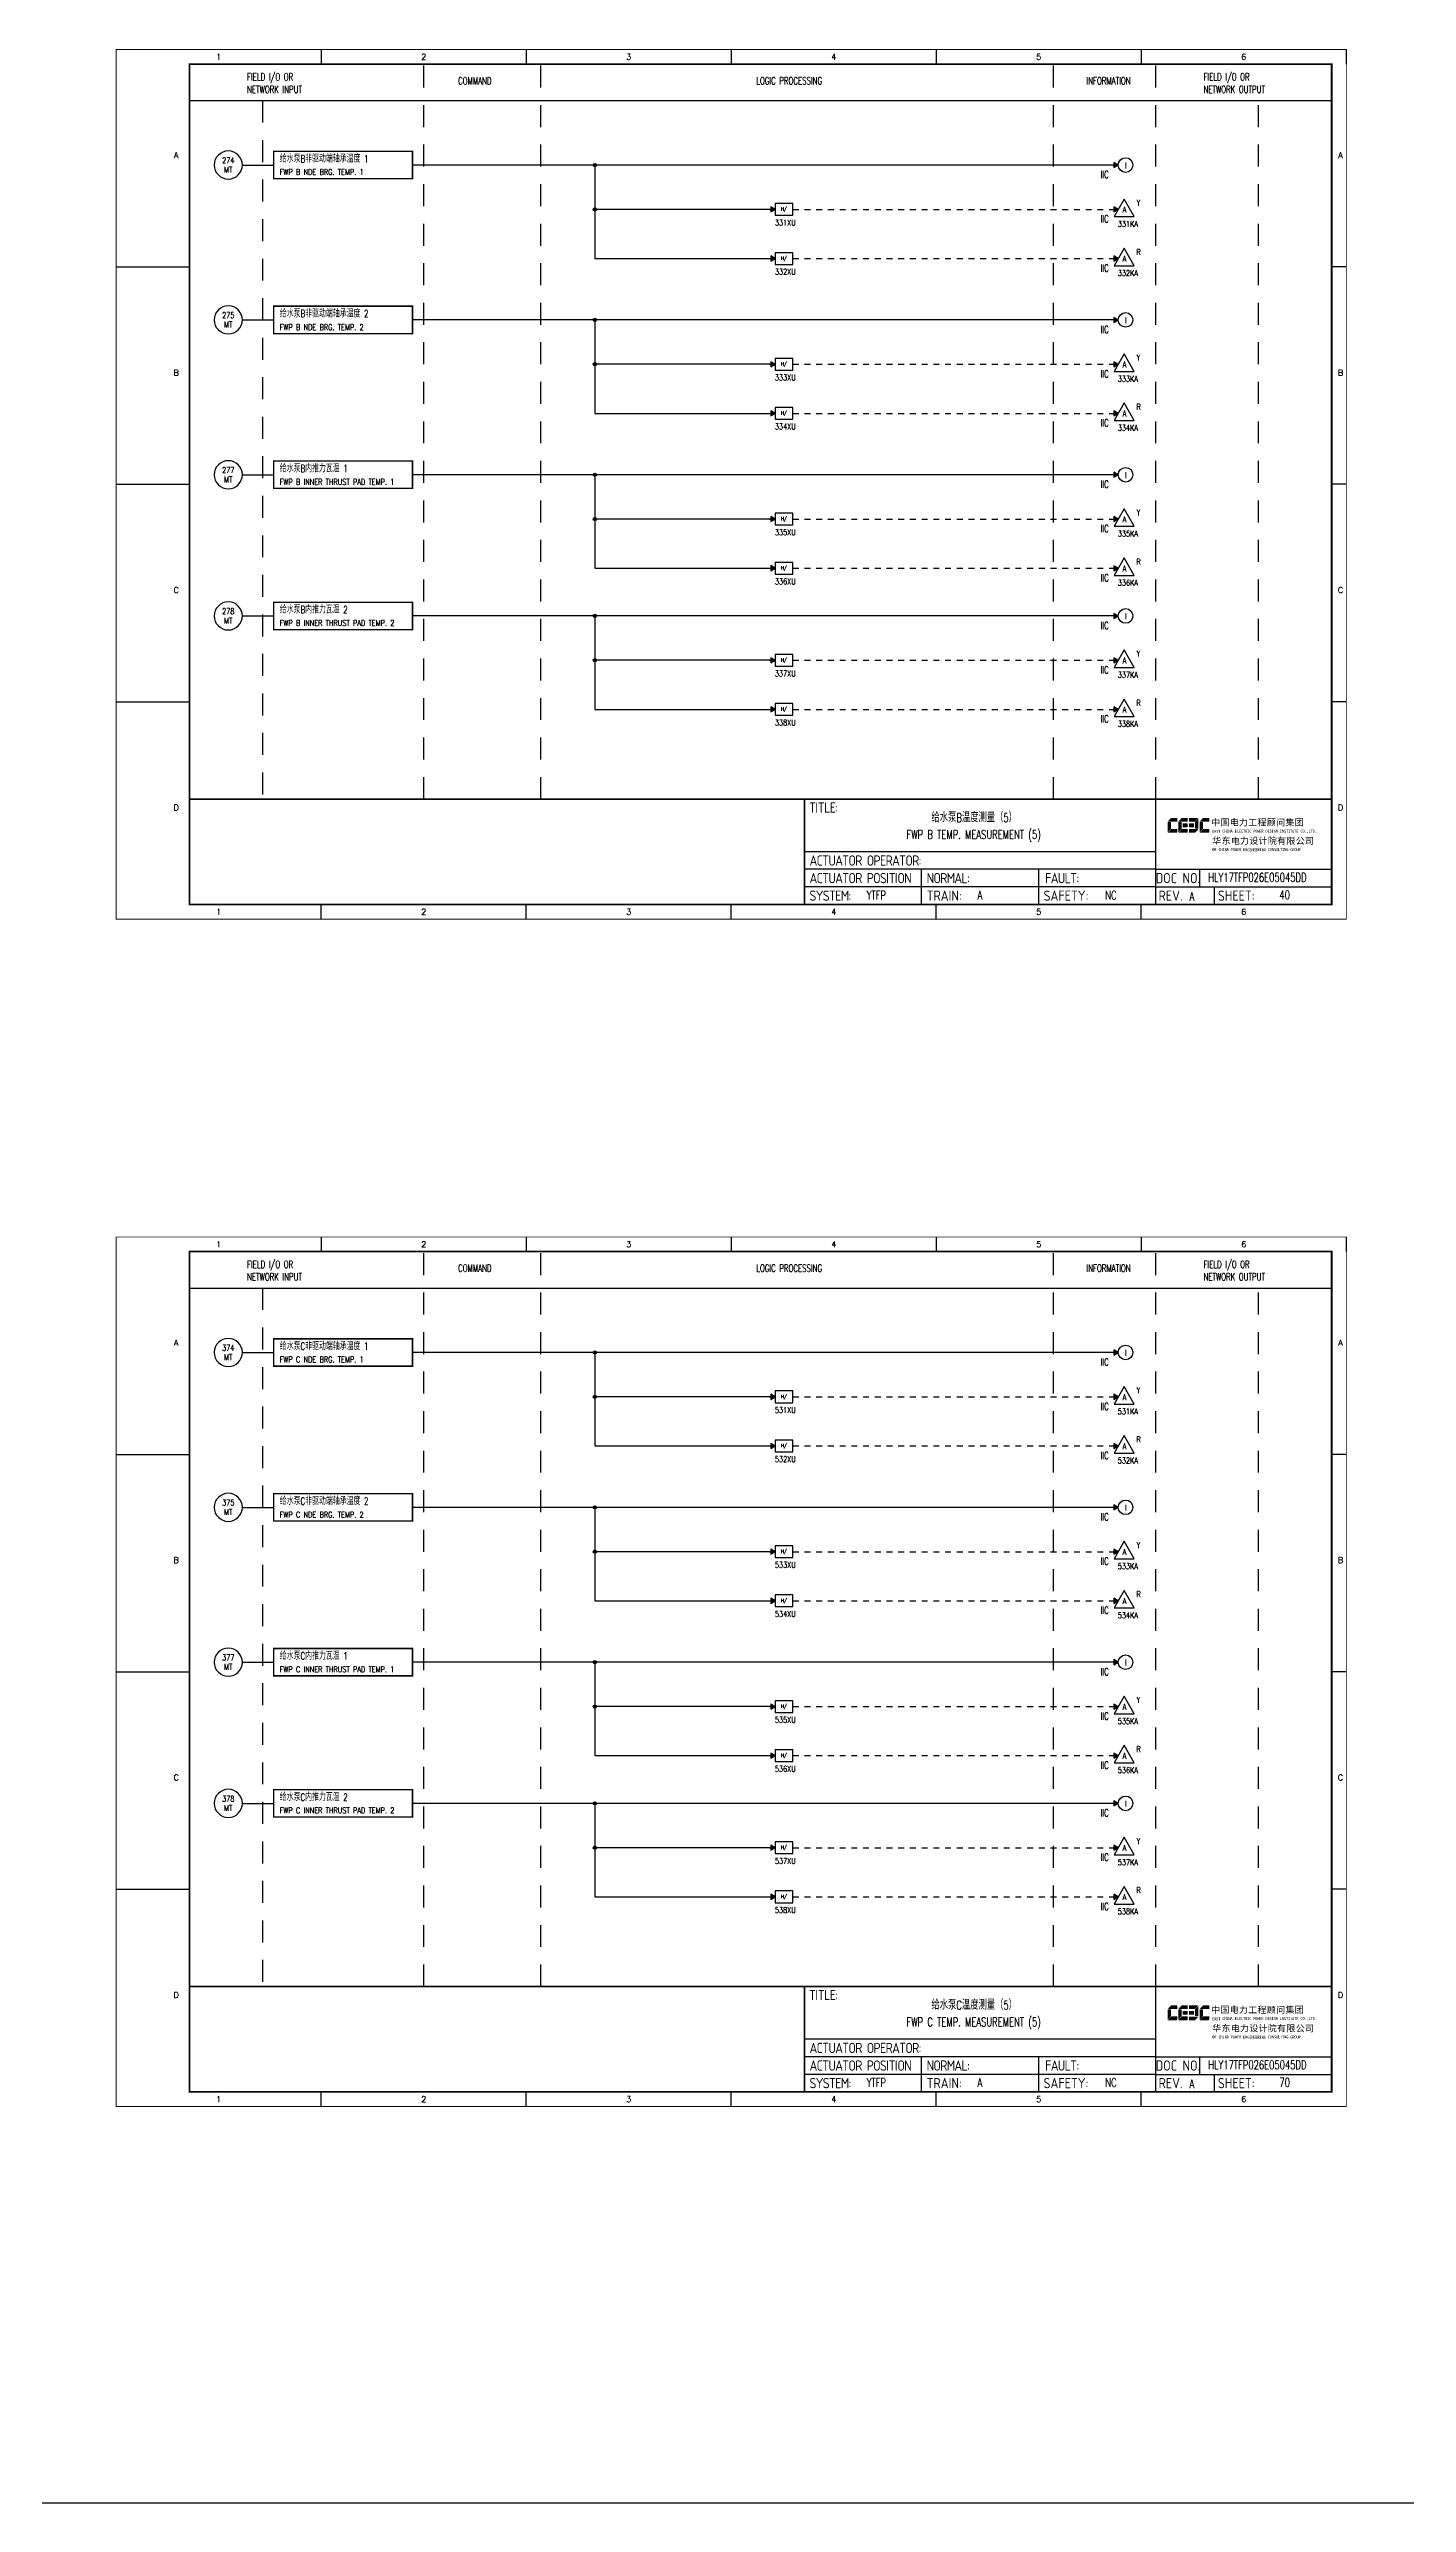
# Model space of a CAD drawing. Header units: millimetres. Extents: x 38833 to 52469, y 29493 to 32647.
# Drawn here: x 41586 to 42050, y 31107 to 31945 of the extents above; entities that cross this region are included whole.
import ezdxf
from ezdxf.enums import TextEntityAlignment as Align

# ---------------------------------------------------------------- set-up
doc = ezdxf.new("R2010")
doc.units = ezdxf.units.MM
for name, pattern in [('D2', [6, 2, -2, 2]), ('DASHED', [0.75, 0.5, -0.25]), ('JIS_02_0.7', [1.35, 0.75, -0.6])]:
    doc.linetypes.add(name, pattern=pattern)
for name, color, linetype in [('BORDER', 1, 'Continuous'), ('INSTRUMENT', 4, 'Continuous'), ('MLINE', 6, 'Continuous'), ('TITLE', 1, 'Continuous'), ('TK', 7, 'Continuous'), ('图框_外框线', 7, 'Continuous'), ('图框_标题栏文字', 6, 'Continuous')]:
    doc.layers.add(name, color=color, linetype=linetype)
doc.styles.add('DANIEL', font='COMPLEX', dxfattribs={"width": 0.7, "bigfont": 'GVFS'})
doc.styles.add('ecepdi', font='simhei.ttf', dxfattribs={"width": 0.9})
doc.styles.get("Standard").update_dxf_attribs({"font": 'romans.shx', "width": 0.7, "bigfont": 'hztxta.shx'})
doc.styles.add('工程字', font='gbenor.shx', dxfattribs={"bigfont": 'gbcbig.shx'})

# ---------------------------------------------------------------- blocks, each defined once
blk = doc.blocks.new('INS00')
at = {"layer": 'INSTRUMENT', "color": 0}
blk.add_lwpolyline([(6, 0, 1), (-6, 0, 1)], format="xyb", close=True, dxfattribs=at)
at = {"layer": 'INSTRUMENT', "flags": 1}
for tag, p in [('INSNAM', (0, 9)), ('INSDGN', (0, -9)), ('INSSUP', (0, -15)), ('INSMAN', (0, -18)), ('INSTYP', (0, -12)), ('INSREM', (0, -21))]:
    blk.add_attdef(tag, text='', height=3, dxfattribs=at).set_placement(p, align=Align.TOP_CENTER)
at = {"layer": 'INSTRUMENT', "width": 0.7}
for tag, p in [('INSIDE', (0, 2)), ('INSSYS', (0, -2))]:
    blk.add_attdef(tag, text='', height=2.5, dxfattribs=at).set_placement(p, align=Align.MIDDLE)
for tag, p in [('INSHH', (6, 3.5)), ('INSL', (6, -3)), ('INSLL', (6, -6))]:
    blk.add_attdef(tag, p, '', height=2.5, dxfattribs=at)
at = {"layer": 'INSTRUMENT', "linetype": 'DASHED', "width": 0.7}
blk.add_attdef('INSH', (6, 0.5), '', height=2.5, dxfattribs=at)
blk = doc.blocks.new('大于')
at = {"layer": 'BORDER'}
blk.add_hatch(color=256, dxfattribs=at).paths.add_polyline_path([(2178.99, 3748.47), (2177.49, 3749.34), (2177.49, 3747.6)])
for p, q in [((2176.99, 3748.47), (2178.99, 3748.47)), ((2184.99, 3748.47), (2186.99, 3748.47))]:
    blk.add_line(p, q, dxfattribs=at)
for points in [[(2178.99, 3748.47), (2177.49, 3749.34), (2177.49, 3747.6)], [(2184.99, 3750.47), (2178.99, 3750.47), (2178.99, 3746.47), (2184.99, 3746.47)]]:
    blk.add_lwpolyline(points, close=True, dxfattribs=at)
at = {"layer": 'BORDER', "style": 'DANIEL', "width": 0.8}
blk.add_text('H/', height=1.2, dxfattribs=at).set_placement((2181.94, 3748.51), align=Align.MIDDLE)
blk = doc.blocks.new('A$C1E0003F3')
h = blk.add_hatch(color=152)
edge = h.paths.add_edge_path()
edge.add_ellipse((5.15, 4.41), major_axis=(0, 0.211), ratio=0.769231, start_angle=-90, end_angle=0)
edge.add_line((5.15, 4.62), (3.22, 4.62))
edge.add_line((3.22, 4.62), (2.09, 3.35))
edge.add_line((2.09, 3.35), (5.32, 3.35))
edge.add_line((5.32, 3.35), (5.32, 4.41))
h.paths.add_polyline_path([(3.22, 3.23), (2.09, 3.23), (2.09, -0.36), (3.22, 0.91)])
edge = h.paths.add_edge_path()
edge.add_line((5.32, 0.81), (3.27, 0.81))
edge.add_line((3.27, 0.81), (2.13, -0.46))
edge.add_line((2.13, -0.46), (5.15, -0.46))
edge.add_ellipse((5.15, -0.25), major_axis=(0, 0.211), ratio=0.769231, start_angle=180, end_angle=270)
edge.add_line((5.32, -0.25), (5.32, 0.81))
h = blk.add_hatch(color=152)
edge = h.paths.add_edge_path()
edge.add_ellipse((8.78, 4.41), major_axis=(0, 0.211), ratio=0.769231, start_angle=-90, end_angle=0)
edge.add_line((8.78, 4.62), (6.84, 4.62))
edge.add_line((6.84, 4.62), (5.71, 3.35))
edge.add_line((5.71, 3.35), (8.94, 3.35))
edge.add_line((8.94, 3.35), (8.94, 4.41))
h.paths.add_polyline_path([(6.84, 3.23), (5.71, 3.23), (5.71, -0.36), (6.84, 0.91)])
edge = h.paths.add_edge_path()
edge.add_ellipse((8.78, 2.49), major_axis=(0, 0.211), ratio=0.769231, start_angle=-90, end_angle=0)
edge.add_line((8.78, 2.7), (7.22, 2.7))
edge.add_line((7.22, 2.7), (7.22, 1.44))
edge.add_line((7.22, 1.44), (8.78, 1.44))
edge.add_ellipse((8.78, 1.65), major_axis=(0, 0.211), ratio=0.769231, start_angle=180, end_angle=270)
edge.add_line((8.94, 1.65), (8.94, 2.49))
edge = h.paths.add_edge_path()
edge.add_line((8.94, 0.81), (6.89, 0.81))
edge.add_line((6.89, 0.81), (5.75, -0.46))
edge.add_line((5.75, -0.46), (8.78, -0.46))
edge.add_ellipse((8.78, -0.25), major_axis=(0, 0.211), ratio=0.769231, start_angle=180, end_angle=270)
edge.add_line((8.94, -0.25), (8.94, 0.81))
h = blk.add_hatch(color=1)
edge = h.paths.add_edge_path()
edge.add_line((12.48, 4.62), (9.46, 4.62))
edge.add_ellipse((9.46, 4.41), major_axis=(0, 0.211), ratio=0.769231, start_angle=0, end_angle=90)
edge.add_line((9.3, 4.41), (9.3, 3.35))
edge.add_line((9.3, 3.35), (11.35, 3.35))
edge.add_line((11.35, 3.35), (12.48, 4.62))
h.paths.add_polyline_path([(12.57, 4.56), (11.38, 3.23), (11.38, 0.93), (12.57, 0.93)])
edge = h.paths.add_edge_path()
edge.add_line((11.03, 2.7), (9.46, 2.7))
edge.add_ellipse((9.46, 2.49), major_axis=(0, 0.211), ratio=0.769231, start_angle=0, end_angle=90)
edge.add_line((9.3, 2.49), (9.3, 1.65))
edge.add_ellipse((9.46, 1.65), major_axis=(0, 0.211), ratio=0.769231, start_angle=90, end_angle=180)
edge.add_line((9.46, 1.44), (11.03, 1.44))
edge.add_line((11.03, 1.44), (11.03, 2.7))
h = blk.add_hatch(color=1)
edge = h.paths.add_edge_path()
edge.add_line((12.58, 0.79), (9.3, 0.79))
edge.add_line((9.3, 0.79), (9.3, -0.27))
edge.add_ellipse((9.46, -0.27), major_axis=(0, 0.211), ratio=0.769231, start_angle=90, end_angle=180)
edge.add_line((9.46, -0.48), (11.43, -0.48))
edge.add_line((11.43, -0.48), (12.58, 0.79))
h = blk.add_hatch(color=152)
edge = h.paths.add_edge_path()
edge.add_ellipse((16.11, 4.41), major_axis=(0, 0.211), ratio=0.769231, start_angle=-90, end_angle=0)
edge.add_line((16.11, 4.62), (14.14, 4.62))
edge.add_line((14.14, 4.62), (13, 3.35))
edge.add_line((13, 3.35), (16.27, 3.35))
edge.add_line((16.27, 3.35), (16.27, 4.41))
h.paths.add_polyline_path([(14.14, 3.23), (13, 3.23), (13, -0.36), (14.14, 0.91)])
edge = h.paths.add_edge_path()
edge.add_line((16.27, 0.81), (14.18, 0.81))
edge.add_line((14.18, 0.81), (13.04, -0.46))
edge.add_line((13.04, -0.46), (16.03, -0.46))
edge.add_ellipse((16.03, -0.15), major_axis=(0, 0.316), ratio=0.769231, start_angle=180, end_angle=270)
edge.add_line((16.27, -0.15), (16.27, 0.81))
at = {"layer": 'TITLE', "color": 7, "style": 'ecepdi'}
for s, p in [('中', (16.92, 1.94)), ('国', (20.09, 2)), ('电', (23.25, 1.99)), ('力', (26.39, 1.96)), ('工', (29.53, 1.95)), ('程', (32.71, 1.98)), ('顾', (35.9, 1.98)), ('问', (39.09, 1.94)), ('集', (42.26, 1.98)), ('团', (45.42, 2.01)), ('华', (17.24, -4.31)), ('东', (20.45, -4.29)), ('电', (23.62, -4.35)), ('力', (26.75, -4.32)), ('设', (29.92, -4.3)), ('计', (33.05, -4.31)), ('院', (36.26, -4.29)), ('有', (39.41, -4.29)), ('限', (42.57, -4.32)), ('公', (45.78, -4.38)), ('司', (48.91, -4.35))]:
    blk.add_text(s, height=2.2, dxfattribs=at).set_placement(p)
at = {"layer": 'TITLE', "color": 7, "style": 'ecepdi', "width": 0.975}
for s, p in [('E', (17.58, 0.02)), ('A', (18.29, 0.03)), ('S', (19, 0.03)), ('T', (19.7, 0.03)), ('C', (21.1, 0.09)), ('H', (21.77, 0.09)), ('I', (22.46, 0.09)), ('N', (23.17, 0.1)), ('A', (23.86, 0.1)), ('E', (25.35, 0.09)), ('L', (26.05, 0.11)), ('E', (26.76, 0.1)), ('C', (27.46, 0.12)), ('T', (28.18, 0.11)), ('R', (28.87, 0.1)), ('I', (29.57, 0.11)), ('C', (30.28, 0.1)), ('P', (31.64, 0.09)), ('O', (32.32, 0.08)), ('W', (33.03, 0.08)), ('E', (33.72, 0.08)), ('R', (34.42, 0.09)), ('D', (35.81, 0.1)), ('E', (36.52, 0.1)), ('S', (37.2, 0.1)), ('I', (37.91, 0.09)), ('G', (38.68, 0.11)), ('N', (39.38, 0.09)), ('I', (40.72, 0.07)), ('N', (41.43, 0.08)), ('S', (42.14, 0.08)), ('T', (42.83, 0.08)), ('I', (43.52, 0.09)), ('T', (44.22, 0.07)), ('U', (44.93, 0.07)), ('T', (45.63, 0.08)), ('E', (46.34, 0.09)), ('C', (47.76, 0.11)), ('O', (48.48, 0.1)), ('L', (50.56, 0.1)), ('T', (51.27, 0.1)), ('D', (51.96, 0.1)), ('O', (17.67, -6.18)), ('OF', (18.01, -6.2)), ('F', (18.37, -6.2)), ('C', (19.8, -6.19)), ('H', (20.47, -6.19)), ('I', (21.15, -6.19)), ('N', (21.87, -6.18)), ('A', (22.56, -6.18)), ('P', (23.98, -6.2)), ('O', (24.66, -6.21)), ('W', (25.36, -6.21)), ('E', (26.06, -6.21)), ('R', (26.75, -6.2)), ('E', (28.19, -6.24)), ('N', (28.91, -6.27)), ('G', (29.62, -6.26)), ('I', (30.32, -6.27)), ('N', (31.02, -6.27)), ('E', (31.7, -6.28)), ('E', (32.41, -6.27)), ('R', (33.1, -6.24)), ('I', (33.81, -6.24)), ('N', (34.51, -6.26)), ('G', (35.2, -6.24)), ('C', (36.61, -6.19)), ('O', (37.3, -6.21)), ('N', (38, -6.2)), ('S', (38.71, -6.21)), ('U', (39.41, -6.18)), ('L', (40.11, -6.18)), ('T', (40.81, -6.19)), ('I', (41.51, -6.21)), ('N', (42.2, -6.21)), ('G', (42.91, -6.17)), ('G', (44.29, -6.2)), ('R', (45, -6.21)), ('O', (45.69, -6.22)), ('U', (46.39, -6.2)), ('P', (47.1, -6.23)), ('.', (49.23, 0.1)), (',', (49.87, 0.1)), ('.', (52.72, 0.11))]:
    blk.add_text(s, height=1, dxfattribs=at).set_placement(p, align=Align.MIDDLE_CENTER)
blk = doc.blocks.new('A$C613255F0')
for p, q in [((70, 297), (70, 292)), ((140, 297), (140, 292)), ((210, 297), (210, 292)), ((280, 297), (280, 292)), ((350, 297), (350, 292)), ((420, 297), (420, 292)), ((0, 222.75), (25, 222.75)), ((420, 222.75), (415, 222.75)), ((0, 148.5), (25, 148.5)), ((420, 148.5), (415, 148.5)), ((0, 74.25), (25, 74.25)), ((420, 74.25), (415, 74.25)), ((70, 0), (70, 5)), ((140, 0), (140, 5)), ((210, 0), (210, 5)), ((280, 0), (280, 5)), ((350, 0), (350, 5))]:
    blk.add_line(p, q)
at = {"layer": 'MLINE', "linetype": 'JIS_02_0.7', "ltscale": 10}
for p, q in [((105, 41), (105, 292)), ((145, 41), (145, 292)), ((320, 41), (320, 292)), ((355, 41), (355, 292)), ((50, 279.56), (50, 41)), ((390, 41), (390, 279.56))]:
    blk.add_line(p, q, dxfattribs=at)
at = {"layer": 'MLINE'}
blk.add_line((25, 279.56), (415, 279.56), dxfattribs=at)
at = {"layer": '图框_外框线'}
for p, q in [((355, 5), (355, 41)), ((355, 23), (235, 23)), ((355, 17), (235, 17)), ((275, 11), (275, 17)), ((315, 11), (315, 17)), ((355, 17), (415, 17)), ((370, 11), (370, 17)), ((355, 11), (235, 11)), ((355, 11), (235, 11)), ((275, 5), (275, 11)), ((315, 5), (315, 11)), ((355, 11), (415, 11)), ((375, 5), (375, 11))]:
    blk.add_line(p, q, dxfattribs=at)
for points, const_width in [([(0, 0), (420, 0), (420, 297), (0, 297)], 0.3), ([(25, 5), (415, 5), (415, 292), (25, 292)], 0.6)]:
    blk.add_lwpolyline(points, close=True, dxfattribs=dict(at, const_width=const_width))
at = {"layer": '图框_外框线', "const_width": 0.6}
blk.add_lwpolyline([(235, 41), (25, 41)], dxfattribs=at)
at = {"layer": '图框_外框线'}
blk.add_lwpolyline([(415, 41, 0.6, 0.6, 0), (235, 41, 0.6, 0.6, 0), (235, 5, 0, 0, 0)], format="xyseb", dxfattribs=at)
blk.add_blockref('A$C1E0003F3', (356.94, 29.95))
at = {"layer": 'MLINE', "char_height": 2.5, "width": 31.8959, "attachment_point": 1}
for s, insert in [('FIELD I/O OR', (44.67, 288.89)), ('COMMAND', (116.74, 287.58)), ('LOGIC PROCESSING', (218.52, 287.58)), ('INFORMATION', (331.25, 287.58)), ('FIELD I/O OR', (371.22, 288.89)), ('NETWORK INPUT', (44.67, 284.64)), ('NETWORK OUTPUT', (371.22, 284.64))]:
    blk.add_mtext(s, dxfattribs=dict(at, insert=insert))
at = {"layer": 'TK', "color": 3}
for s, p in [('1', (35, 294.5)), ('2', (105, 294.5)), ('3', (175, 294.5)), ('4', (245, 294.5)), ('5', (315, 294.5)), ('6', (385, 294.5)), ('1', (35, 2.5)), ('2', (105, 2.5)), ('3', (175, 2.5)), ('4', (245, 2.5)), ('5', (315, 2.5)), ('6', (385, 2.5))]:
    blk.add_text(s, height=2, dxfattribs=at).set_placement(p, align=Align.MIDDLE)
for s, p in [('A', (20.5, 259.88)), ('A', (418, 259.88)), ('B', (20.5, 185.62)), ('B', (418, 185.62)), ('C', (20.5, 111.38)), ('C', (418, 111.38)), ('D', (20.5, 37.12)), ('D', (418, 37.12))]:
    blk.add_text(s, height=2, dxfattribs=at).set_placement(p, align=Align.CENTER)
at = {"layer": '图框_标题栏文字', "char_height": 3.5, "style": '工程字'}
for s, insert, width, attachment_point in [('{\\T0.9; TITLE:}', (234.86, 38.09), 14.2249, 4), ('{\\T0.9; ACTUATOR OPERATOR:}', (235, 20), 40, 4), ('{\\T0.9; ACTUATOR POSITION}', (235, 14), 45, 4), ('{\\T0.9; SYSTEM:}', (235, 8), 17.9526, 4), ('{\\T0.9; }TRAIN: ', (275, 8), 17.6638, 4), ('{\\T0.9; NORMAL:}', (275, 14), 18.2557, 4), ('SAFETY:', (324.3, 8), 22.3993, 5), ('{\\T0.9; FAULT:}', (315.44, 14), 15, 4), ('DOC NO.', (362.5, 14), 15, 5), ('REV.', (360, 8), 10, 5), ('SHEET:', (382.42, 8), 20, 5)]:
    blk.add_mtext(s, dxfattribs=dict(at, insert=insert, width=width, attachment_point=attachment_point))

msp = doc.modelspace()

# ---------------------------------------------------------------- hatches: boundary and pattern name
h = msp.add_hatch(color=256)
edge = h.paths.add_edge_path()
edge.add_arc((41772.35, 31905.73), 0.55, 0, 360)
for points in [[(41951.05, 31905.73), (41949.55, 31906.59), (41949.55, 31904.86)], [(41951.05, 31890.58), (41949.55, 31891.44), (41949.55, 31889.71)], [(41951.05, 31873.8), (41949.55, 31874.67), (41949.55, 31872.94)], [(41951.05, 31852.84), (41949.55, 31853.71), (41949.55, 31851.97)], [(41951.05, 31837.69), (41949.55, 31838.56), (41949.55, 31836.82)], [(41951.05, 31820.92), (41949.55, 31821.78), (41949.55, 31820.05)], [(41951.05, 31799.95), (41949.55, 31800.82), (41949.55, 31799.09)], [(41951.05, 31784.8), (41949.55, 31785.67), (41949.55, 31783.93)], [(41951.05, 31768.03), (41949.55, 31768.89), (41949.55, 31767.16)], [(41951.05, 31751.73), (41949.55, 31752.6), (41949.55, 31750.87)], [(41951.05, 31736.58), (41949.55, 31737.45), (41949.55, 31735.72)], [(41951.05, 31719.81), (41949.55, 31720.68), (41949.55, 31718.94)], [(41951.05, 31500.17), (41949.55, 31501.03), (41949.55, 31499.3)], [(41951.05, 31485.02), (41949.55, 31485.88), (41949.55, 31484.15)], [(41951.05, 31468.25), (41949.55, 31469.11), (41949.55, 31467.38)], [(41951.05, 31447.28), (41949.55, 31448.15), (41949.55, 31446.41)], [(41951.05, 31432.13), (41949.55, 31433), (41949.55, 31431.26)], [(41951.05, 31415.36), (41949.55, 31416.22), (41949.55, 31414.49)], [(41951.05, 31394.39), (41949.55, 31395.26), (41949.55, 31393.53)], [(41951.05, 31379.24), (41949.55, 31380.11), (41949.55, 31378.38)], [(41951.05, 31362.47), (41949.55, 31363.34), (41949.55, 31361.6)], [(41951.05, 31346.17), (41949.55, 31347.04), (41949.55, 31345.31)], [(41951.05, 31331.02), (41949.55, 31331.89), (41949.55, 31330.16)], [(41951.05, 31314.25), (41949.55, 31315.12), (41949.55, 31313.39)]]:
    msp.add_hatch(color=256).paths.add_polyline_path(points)
h = msp.add_hatch(color=256)
edge = h.paths.add_edge_path()
edge.add_arc((41772.35, 31890.58), 0.55, 0, 360)
h = msp.add_hatch(color=256)
edge = h.paths.add_edge_path()
edge.add_arc((41772.35, 31852.84), 0.55, 0, 360)
h = msp.add_hatch(color=256)
edge = h.paths.add_edge_path()
edge.add_arc((41772.35, 31837.69), 0.55, 0, 360)
h = msp.add_hatch(color=256)
edge = h.paths.add_edge_path()
edge.add_arc((41772.35, 31799.95), 0.55, 0, 360)
h = msp.add_hatch(color=256)
edge = h.paths.add_edge_path()
edge.add_arc((41772.35, 31784.8), 0.55, 0, 360)
h = msp.add_hatch(color=256)
edge = h.paths.add_edge_path()
edge.add_arc((41772.35, 31751.73), 0.55, 0, 360)
h = msp.add_hatch(color=256)
edge = h.paths.add_edge_path()
edge.add_arc((41772.35, 31736.58), 0.55, 0, 360)
h = msp.add_hatch(color=256)
edge = h.paths.add_edge_path()
edge.add_arc((41772.35, 31500.17), 0.55, 0, 360)
h = msp.add_hatch(color=256)
edge = h.paths.add_edge_path()
edge.add_arc((41772.35, 31485.02), 0.55, 0, 360)
h = msp.add_hatch(color=256)
edge = h.paths.add_edge_path()
edge.add_arc((41772.35, 31447.28), 0.55, 0, 360)
h = msp.add_hatch(color=256)
edge = h.paths.add_edge_path()
edge.add_arc((41772.35, 31432.13), 0.55, 0, 360)
h = msp.add_hatch(color=256)
edge = h.paths.add_edge_path()
edge.add_arc((41772.35, 31394.39), 0.55, 0, 360)
h = msp.add_hatch(color=256)
edge = h.paths.add_edge_path()
edge.add_arc((41772.35, 31379.24), 0.55, 0, 360)
h = msp.add_hatch(color=256)
edge = h.paths.add_edge_path()
edge.add_arc((41772.35, 31346.17), 0.55, 0, 360)
h = msp.add_hatch(color=256)
edge = h.paths.add_edge_path()
edge.add_arc((41772.35, 31331.02), 0.55, 0, 360)

# ---------------------------------------------------------------- linework, layer by layer
for p, q in [((41651.99, 31905.73), (41662.69, 31905.73)), ((41951.05, 31905.73), (41710.09, 31905.73)), ((41772.35, 31905.73), (41772.35, 31873.8)), ((41833.95, 31890.58), (41772.35, 31890.58)), ((41839.95, 31890.58), (41840.75, 31890.58)), ((41772.35, 31873.8), (41833.95, 31873.8)), ((41839.95, 31873.8), (41840.75, 31873.8)), ((41651.99, 31852.84), (41662.69, 31852.84)), ((41951.05, 31852.84), (41710.09, 31852.84)), ((41772.35, 31852.84), (41772.35, 31820.92)), ((41833.95, 31837.69), (41772.35, 31837.69)), ((41839.95, 31837.69), (41840.75, 31837.69)), ((41772.35, 31820.92), (41833.95, 31820.92)), ((41839.95, 31820.92), (41840.75, 31820.92)), ((41651.99, 31799.95), (41662.69, 31799.95)), ((41951.05, 31799.95), (41710.09, 31799.95)), ((41772.35, 31799.95), (41772.35, 31768.03)), ((41833.95, 31784.8), (41772.35, 31784.8)), ((41839.95, 31784.8), (41840.75, 31784.8)), ((41772.35, 31768.03), (41833.95, 31768.03)), ((41839.95, 31768.03), (41840.75, 31768.03)), ((41651.99, 31751.73), (41662.69, 31751.73)), ((41951.05, 31751.73), (41710.09, 31751.73)), ((41772.35, 31751.73), (41772.35, 31719.81)), ((41833.95, 31736.58), (41772.35, 31736.58)), ((41839.95, 31736.58), (41840.75, 31736.58)), ((41772.35, 31719.81), (41833.95, 31719.81)), ((41839.95, 31719.81), (41840.75, 31719.81)), ((41651.99, 31500.17), (41662.69, 31500.17)), ((41951.05, 31500.17), (41710.09, 31500.17)), ((41772.35, 31500.17), (41772.35, 31468.25)), ((41833.95, 31485.02), (41772.35, 31485.02)), ((41839.95, 31485.02), (41840.75, 31485.02)), ((41772.35, 31468.25), (41833.95, 31468.25)), ((41839.95, 31468.25), (41840.75, 31468.25)), ((41651.99, 31447.28), (41662.69, 31447.28)), ((41951.05, 31447.28), (41710.09, 31447.28)), ((41772.35, 31447.28), (41772.35, 31415.36)), ((41833.95, 31432.13), (41772.35, 31432.13)), ((41839.95, 31432.13), (41840.75, 31432.13)), ((41772.35, 31415.36), (41833.95, 31415.36)), ((41839.95, 31415.36), (41840.75, 31415.36)), ((41651.99, 31394.39), (41662.69, 31394.39)), ((41951.05, 31394.39), (41710.09, 31394.39)), ((41772.35, 31394.39), (41772.35, 31362.47)), ((41833.95, 31379.24), (41772.35, 31379.24)), ((41839.95, 31379.24), (41840.75, 31379.24)), ((41772.35, 31362.47), (41833.95, 31362.47)), ((41839.95, 31362.47), (41840.75, 31362.47)), ((41651.99, 31346.17), (41662.69, 31346.17)), ((41951.05, 31346.17), (41710.09, 31346.17)), ((41772.35, 31346.17), (41772.35, 31314.25)), ((41833.95, 31331.02), (41772.35, 31331.02)), ((41839.95, 31331.02), (41840.75, 31331.02)), ((41772.35, 31314.25), (41833.95, 31314.25)), ((41839.95, 31314.25), (41840.75, 31314.25)), ((39417.51, 31107.25), (50497.51, 31107.25))]:
    msp.add_line(p, q)
at = {"linetype": 'D2'}
for p, q in [((41839.95, 31890.58), (41951.05, 31890.58)), ((41839.95, 31873.8), (41951.05, 31873.8)), ((41839.95, 31837.69), (41951.05, 31837.69)), ((41839.95, 31820.92), (41951.05, 31820.92)), ((41839.95, 31784.8), (41951.05, 31784.8)), ((41839.95, 31768.03), (41951.05, 31768.03)), ((41839.95, 31736.58), (41951.05, 31736.58)), ((41839.95, 31719.81), (41951.05, 31719.81)), ((41839.95, 31485.02), (41951.05, 31485.02)), ((41839.95, 31468.25), (41951.05, 31468.25)), ((41839.95, 31432.13), (41951.05, 31432.13)), ((41839.95, 31415.36), (41951.05, 31415.36)), ((41839.95, 31379.24), (41951.05, 31379.24)), ((41839.95, 31362.47), (41951.05, 31362.47)), ((41839.95, 31331.02), (41951.05, 31331.02)), ((41839.95, 31314.25), (41951.05, 31314.25))]:
    msp.add_line(p, q, dxfattribs=at)
at = {"const_width": 0.5}
for points in [[(41662.69, 31910.4), (41710.09, 31910.4), (41710.09, 31901.06), (41662.69, 31901.06), (41662.69, 31910.4)], [(41662.69, 31857.51), (41710.09, 31857.51), (41710.09, 31848.17), (41662.69, 31848.17), (41662.69, 31857.51)], [(41662.69, 31804.62), (41710.09, 31804.62), (41710.09, 31795.28), (41662.69, 31795.28), (41662.69, 31804.62)], [(41662.69, 31756.4), (41710.09, 31756.4), (41710.09, 31747.06), (41662.69, 31747.06), (41662.69, 31756.4)], [(41662.69, 31504.84), (41710.09, 31504.84), (41710.09, 31495.5), (41662.69, 31495.5), (41662.69, 31504.84)], [(41662.69, 31451.95), (41710.09, 31451.95), (41710.09, 31442.61), (41662.69, 31442.61), (41662.69, 31451.95)], [(41662.69, 31399.06), (41710.09, 31399.06), (41710.09, 31389.72), (41662.69, 31389.72), (41662.69, 31399.06)], [(41662.69, 31350.84), (41710.09, 31350.84), (41710.09, 31341.5), (41662.69, 31341.5), (41662.69, 31350.84)]]:
    msp.add_lwpolyline(points, dxfattribs=at)
for points in [[(41951.05, 31905.73), (41949.55, 31906.59), (41949.55, 31904.86)], [(41951.05, 31890.58), (41949.55, 31891.44), (41949.55, 31889.71)], [(41951.05, 31873.8), (41949.55, 31874.67), (41949.55, 31872.94)], [(41951.05, 31852.84), (41949.55, 31853.71), (41949.55, 31851.97)], [(41951.05, 31837.69), (41949.55, 31838.56), (41949.55, 31836.82)], [(41951.05, 31820.92), (41949.55, 31821.78), (41949.55, 31820.05)], [(41951.05, 31799.95), (41949.55, 31800.82), (41949.55, 31799.09)], [(41951.05, 31784.8), (41949.55, 31785.67), (41949.55, 31783.93)], [(41951.05, 31768.03), (41949.55, 31768.89), (41949.55, 31767.16)], [(41951.05, 31751.73), (41949.55, 31752.6), (41949.55, 31750.87)], [(41951.05, 31736.58), (41949.55, 31737.45), (41949.55, 31735.72)], [(41951.05, 31719.81), (41949.55, 31720.68), (41949.55, 31718.94)], [(41951.05, 31500.17), (41949.55, 31501.03), (41949.55, 31499.3)], [(41951.05, 31485.02), (41949.55, 31485.88), (41949.55, 31484.15)], [(41951.05, 31468.25), (41949.55, 31469.11), (41949.55, 31467.38)], [(41951.05, 31447.28), (41949.55, 31448.15), (41949.55, 31446.41)], [(41951.05, 31432.13), (41949.55, 31433), (41949.55, 31431.26)], [(41951.05, 31415.36), (41949.55, 31416.22), (41949.55, 31414.49)], [(41951.05, 31394.39), (41949.55, 31395.26), (41949.55, 31393.53)], [(41951.05, 31379.24), (41949.55, 31380.11), (41949.55, 31378.38)], [(41951.05, 31362.47), (41949.55, 31363.34), (41949.55, 31361.6)], [(41951.05, 31346.17), (41949.55, 31347.04), (41949.55, 31345.31)], [(41951.05, 31331.02), (41949.55, 31331.89), (41949.55, 31330.16)], [(41951.05, 31314.25), (41949.55, 31315.12), (41949.55, 31313.39)]]:
    msp.add_lwpolyline(points, close=True)
at = {"color": 1}
for points in [[(41956.54, 31888.13), (41953.07, 31894.13), (41949.61, 31888.13)], [(41956.54, 31871.36), (41953.07, 31877.36), (41949.61, 31871.36)], [(41956.54, 31835.24), (41953.07, 31841.24), (41949.61, 31835.24)], [(41956.54, 31818.47), (41953.07, 31824.47), (41949.61, 31818.47)], [(41956.54, 31782.35), (41953.07, 31788.35), (41949.61, 31782.35)], [(41956.54, 31765.58), (41953.07, 31771.58), (41949.61, 31765.58)], [(41956.54, 31734.13), (41953.07, 31740.13), (41949.61, 31734.13)], [(41956.54, 31717.36), (41953.07, 31723.36), (41949.61, 31717.36)], [(41956.54, 31482.57), (41953.07, 31488.57), (41949.61, 31482.57)], [(41956.54, 31465.8), (41953.07, 31471.8), (41949.61, 31465.8)], [(41956.54, 31429.68), (41953.07, 31435.68), (41949.61, 31429.68)], [(41956.54, 31412.91), (41953.07, 31418.91), (41949.61, 31412.91)], [(41956.54, 31376.79), (41953.07, 31382.79), (41949.61, 31376.79)], [(41956.54, 31360.02), (41953.07, 31366.02), (41949.61, 31360.02)], [(41956.54, 31328.58), (41953.07, 31334.58), (41949.61, 31328.58)], [(41956.54, 31311.8), (41953.07, 31317.8), (41949.61, 31311.8)]]:
    msp.add_lwpolyline(points, close=True, dxfattribs=at)
for centre, radius in [((41772.35, 31905.73), 0.55), ((41953.55, 31905.73), 2.5), ((41772.35, 31890.58), 0.55), ((41772.35, 31852.84), 0.55), ((41953.55, 31852.84), 2.5), ((41772.35, 31837.69), 0.55), ((41772.35, 31799.95), 0.55), ((41953.55, 31799.95), 2.5), ((41772.35, 31784.8), 0.55), ((41772.35, 31751.73), 0.55), ((41953.55, 31751.73), 2.5), ((41772.35, 31736.58), 0.55), ((41772.35, 31500.17), 0.55), ((41953.55, 31500.17), 2.5), ((41772.35, 31485.02), 0.55), ((41772.35, 31447.28), 0.55), ((41953.55, 31447.28), 2.5), ((41772.35, 31432.13), 0.55), ((41772.35, 31394.39), 0.55), ((41953.55, 31394.39), 2.5), ((41772.35, 31379.24), 0.55), ((41772.35, 31346.17), 0.55), ((41953.55, 31346.17), 2.5), ((41772.35, 31331.02), 0.55)]:
    msp.add_circle(centre, radius)

# ---------------------------------------------------------------- block references
for name, p in [('A$C613255F0', (41608.93, 31648.19)), ('大于', (39654.96, 28142.11)), ('大于', (39654.96, 28125.33)), ('大于', (39654.96, 28089.22)), ('大于', (39654.96, 28072.45)), ('大于', (39654.96, 28036.33)), ('大于', (39654.96, 28019.56)), ('大于', (39654.96, 27988.11)), ('大于', (39654.96, 27971.34)), ('A$C613255F0', (41608.93, 31242.63)), ('大于', (39654.96, 27736.55)), ('大于', (39654.96, 27719.78)), ('大于', (39654.96, 27683.66)), ('大于', (39654.96, 27666.89)), ('大于', (39654.96, 27630.77)), ('大于', (39654.96, 27614)), ('大于', (39654.96, 27582.55)), ('大于', (39654.96, 27565.78))]:
    msp.add_blockref(name, p)
at = {"layer": 'MLINE', "xscale": 0.7999999999992724, "yscale": 0.7999999999992724, "zscale": 0.7999999999992724}
for p, values in [((41647.19, 31905.73), {'INSIDE': '274', 'INSSYS': 'MT'}), ((41647.19, 31852.84), {'INSIDE': '275', 'INSSYS': 'MT'}), ((41647.19, 31799.95), {'INSIDE': '277', 'INSSYS': 'MT'}), ((41647.19, 31751.73), {'INSIDE': '278', 'INSSYS': 'MT'}), ((41647.19, 31500.17), {'INSIDE': '374', 'INSSYS': 'MT'}), ((41647.19, 31447.28), {'INSIDE': '375', 'INSSYS': 'MT'}), ((41647.19, 31394.39), {'INSIDE': '377', 'INSSYS': 'MT'}), ((41647.19, 31346.17), {'INSIDE': '378', 'INSSYS': 'MT'})]:
    msp.add_blockref('INS00', p, dxfattribs=at).add_auto_attribs(values)

# ---------------------------------------------------------------- texts
at = {"width": 0.7}
for p in [(41953.59, 31904.6), (41953.59, 31851.71), (41953.59, 31798.82), (41953.59, 31750.61), (41953.59, 31499.04), (41953.59, 31446.15), (41953.59, 31393.27), (41953.59, 31345.05)]:
    msp.add_text('I', height=2, dxfattribs=at).set_placement(p, align=Align.CENTER)
at = {"color": 1, "width": 0.7}
for p in [(41953.16, 31889.5), (41953.16, 31872.73), (41953.16, 31836.61), (41953.16, 31819.84), (41953.16, 31783.73), (41953.16, 31766.95), (41953.16, 31735.51), (41953.16, 31718.73), (41953.16, 31483.94), (41953.16, 31467.17), (41953.16, 31431.05), (41953.16, 31414.28), (41953.16, 31378.17), (41953.16, 31361.39), (41953.16, 31329.95), (41953.16, 31313.18)]:
    msp.add_text('A', height=2, dxfattribs=at).set_placement(p, align=Align.CENTER)
at = {"attachment_point": 1}
for s, insert, char_height, width in [('给水泵B非驱动端轴承温度 1', (41664.77, 31909.12), 2.5, 73.0067), ('FWP B NDE BRG. TEMP. 1', (41664.77, 31904.35), 2, 73.0067), ('IIC', (41945.05, 31903.73), 2.5, 4.5039), ('Y', (41957.29, 31893.82), 2, 73.0067), ('331XU', (41833.81, 31887.07), 2, 11.1697), ('IIC', (41945.05, 31888.58), 2.5, 4.5039), ('331KA', (41950.9, 31886.61), 2, 73.0067), ('R', (41957.29, 31877.05), 2, 73.0067), ('332XU', (41833.81, 31870.29), 2, 11.1697), ('IIC', (41945.05, 31871.8), 2.5, 4.5039), ('332KA', (41950.9, 31869.84), 2, 73.0067), ('给水泵B非驱动端轴承温度 2', (41664.77, 31856.23), 2.5, 73.0067), ('FWP B NDE BRG. TEMP. 2', (41664.77, 31851.33), 2, 73.0067), ('IIC', (41945.05, 31850.84), 2.5, 4.5039), ('Y', (41957.29, 31840.93), 2, 73.0067), ('333XU', (41833.81, 31834.18), 2, 11.1697), ('IIC', (41945.05, 31835.69), 2.5, 4.5039), ('333KA', (41950.9, 31833.73), 2, 73.0067), ('R', (41957.29, 31824.16), 2, 73.0067), ('334XU', (41833.81, 31817.41), 2, 11.1697), ('IIC', (41945.05, 31818.92), 2.5, 4.5039), ('334KA', (41950.9, 31816.95), 2, 73.0067), ('给水泵B内推力瓦温 1', (41664.77, 31803.34), 2.5, 73.0067), ('FWP B INNER THRUST PAD TEMP. 1', (41664.77, 31798.5), 2, 73.0067), ('IIC', (41945.05, 31797.95), 2.5, 4.5039), ('335XU', (41833.81, 31781.29), 2, 11.1697), ('IIC', (41945.05, 31782.8), 2.5, 4.5039), ('335KA', (41950.9, 31780.84), 2, 73.0067), ('Y', (41957.29, 31788.05), 2, 73.0067), ('336XU', (41833.81, 31764.52), 2, 11.1697), ('IIC', (41945.05, 31766.03), 2.5, 4.5039), ('336KA', (41950.9, 31764.07), 2, 73.0067), ('R', (41957.29, 31771.27), 2, 73.0067), ('给水泵B内推力瓦温 2', (41664.77, 31755.13), 2.5, 73.0067), ('FWP B INNER THRUST PAD TEMP. 2', (41664.77, 31750.33), 2, 73.0067), ('IIC', (41945.05, 31749.73), 2.5, 4.5039), ('Y', (41957.29, 31739.83), 2, 73.0067), ('337XU', (41833.81, 31733.07), 2, 11.1697), ('IIC', (41945.05, 31734.58), 2.5, 4.5039), ('337KA', (41950.9, 31732.62), 2, 73.0067), ('R', (41957.29, 31723.05), 2, 73.0067), ('338XU', (41833.81, 31716.3), 2, 11.1697), ('IIC', (41945.05, 31717.81), 2.5, 4.5039), ('338KA', (41950.9, 31715.85), 2, 73.0067), ('给水泵B温度测量（5）', (41887.26, 31684.34), 3, 57.1272), ('FWP B TEMP. MEASUREMENT (5)', (41878.76, 31678.57), 3, 74.0185), ('YTFP', (41865.17, 31657.87), 3, 8.5983), ('A', (41903.04, 31657.87), 3, 4.8474), ('NC', (41946.62, 31657.87), 3, 4.8474), ('A', (41975.4, 31657.43), 3, 8.5983), ('给水泵C非驱动端轴承温度 1', (41664.77, 31503.56), 2.5, 73.0067), ('FWP C NDE BRG. TEMP. 1', (41664.77, 31498.79), 2, 73.0067), ('IIC', (41945.05, 31498.17), 2.5, 4.5039), ('Y', (41957.29, 31488.26), 2, 73.0067), ('531XU', (41833.81, 31481.51), 2, 11.1697), ('IIC', (41945.05, 31483.02), 2.5, 4.5039), ('531KA', (41950.9, 31481.06), 2, 73.0067), ('R', (41957.29, 31471.49), 2, 73.0067), ('532XU', (41833.81, 31464.73), 2, 11.1697), ('IIC', (41945.05, 31466.25), 2.5, 4.5039), ('532KA', (41950.9, 31464.28), 2, 73.0067), ('给水泵C非驱动端轴承温度 2', (41664.77, 31450.67), 2.5, 73.0067), ('FWP C NDE BRG. TEMP. 2', (41664.77, 31445.78), 2, 73.0067), ('IIC', (41945.05, 31445.28), 2.5, 4.5039), ('533XU', (41833.81, 31428.62), 2, 11.1697), ('IIC', (41945.05, 31430.13), 2.5, 4.5039), ('Y', (41957.29, 31435.37), 2, 73.0067), ('533KA', (41950.9, 31428.17), 2, 73.0067), ('534XU', (41833.81, 31411.85), 2, 11.1697), ('IIC', (41945.05, 31413.36), 2.5, 4.5039), ('R', (41957.29, 31418.6), 2, 73.0067), ('534KA', (41950.9, 31411.4), 2, 73.0067), ('给水泵C内推力瓦温 1', (41664.77, 31397.78), 2.5, 73.0067), ('FWP C INNER THRUST PAD TEMP. 1', (41664.77, 31392.95), 2, 73.0067), ('IIC', (41945.05, 31392.39), 2.5, 4.5039), ('Y', (41957.29, 31382.49), 2, 73.0067), ('535XU', (41833.81, 31375.73), 2, 11.1697), ('IIC', (41945.05, 31377.24), 2.5, 4.5039), ('535KA', (41950.9, 31375.28), 2, 73.0067), ('R', (41957.29, 31365.71), 2, 73.0067), ('536XU', (41833.81, 31358.96), 2, 11.1697), ('IIC', (41945.05, 31360.47), 2.5, 4.5039), ('536KA', (41950.9, 31358.51), 2, 73.0067), ('给水泵C内推力瓦温 2', (41664.77, 31349.57), 2.5, 73.0067), ('FWP C INNER THRUST PAD TEMP. 2', (41664.77, 31344.78), 2, 73.0067), ('IIC', (41945.05, 31344.17), 2.5, 4.5039), ('IIC', (41945.05, 31329.02), 2.5, 4.5039), ('Y', (41957.29, 31334.27), 2, 73.0067), ('537XU', (41833.81, 31327.51), 2, 11.1697), ('537KA', (41950.9, 31327.06), 2, 73.0067), ('IIC', (41945.05, 31312.25), 2.5, 4.5039), ('R', (41957.29, 31317.5), 2, 73.0067), ('538XU', (41833.81, 31310.74), 2, 11.1697), ('538KA', (41950.9, 31310.29), 2, 73.0067), ('给水泵C温度测量（5）', (41887.26, 31278.78), 3, 57.1272), ('FWP C TEMP. MEASUREMENT (5)', (41878.76, 31273.01), 3, 74.0185), ('YTFP', (41865.17, 31252.31), 3, 8.5983), ('A', (41903.04, 31252.31), 3, 4.8474), ('NC', (41946.62, 31252.31), 3, 4.8474), ('A', (41975.4, 31251.87), 3, 8.5983)]:
    msp.add_mtext(s, dxfattribs=dict(at, insert=insert, char_height=char_height, width=width))
at = {"width": 0.7}
for tag, p, s in [('HLY17TFP026E05045DD', (41981.79, 31660.94), ''), ('40', (42006.07, 31654.94), '1'), ('HLY17TFP026E05045DD', (41981.79, 31255.38), ''), ('70', (42006.07, 31249.38), '1')]:
    msp.add_attdef(tag, p, s, height=3, dxfattribs=at)

doc.saveas('drawing.dxf')
